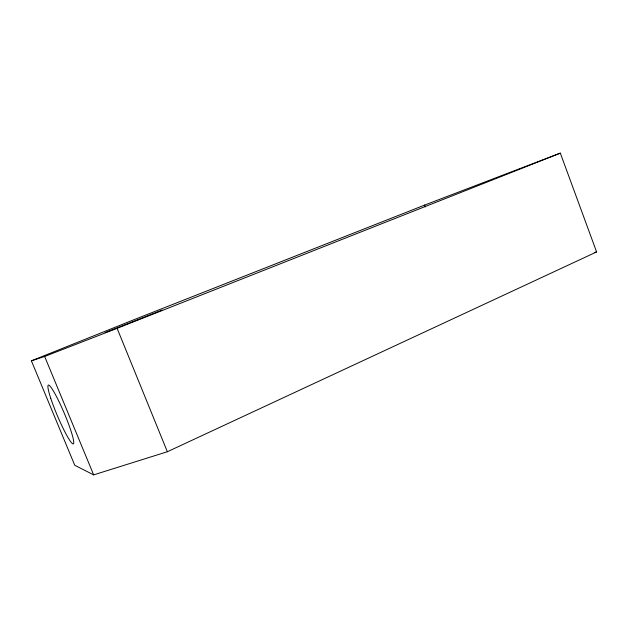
<?xml version="1.0" encoding="UTF-8"?>
<svg xmlns="http://www.w3.org/2000/svg" width="628" height="628" viewBox="0 0 628 628"><rect width="100%" height="100%" fill="white"/><g stroke="black" fill="none" stroke-linecap="round" stroke-linejoin="round"><path stroke-width="0.94" d="M167.362 451.736L596.6 251.93L560.325 153.13L424.669 205.066L133.646 319.84L31.4 360.833L74.756 465.277L93.658 474.87L167.362 451.736L117.114 328.342L44.651 356.461L31.4 360.833M105.064 332.597L162.197 310.02M117.114 328.342L560.325 153.13M594.685 252.338L596.6 251.93M44.651 356.461L93.658 474.87M424.669 205.066L425.36 206.887M50.766 398.325A31.942 3.65 67 0 0 72.879 443.87A31.942 3.65 67 0 0 58.836 401.245A31.942 3.65 67 0 0 50.766 398.325"/></g></svg>
